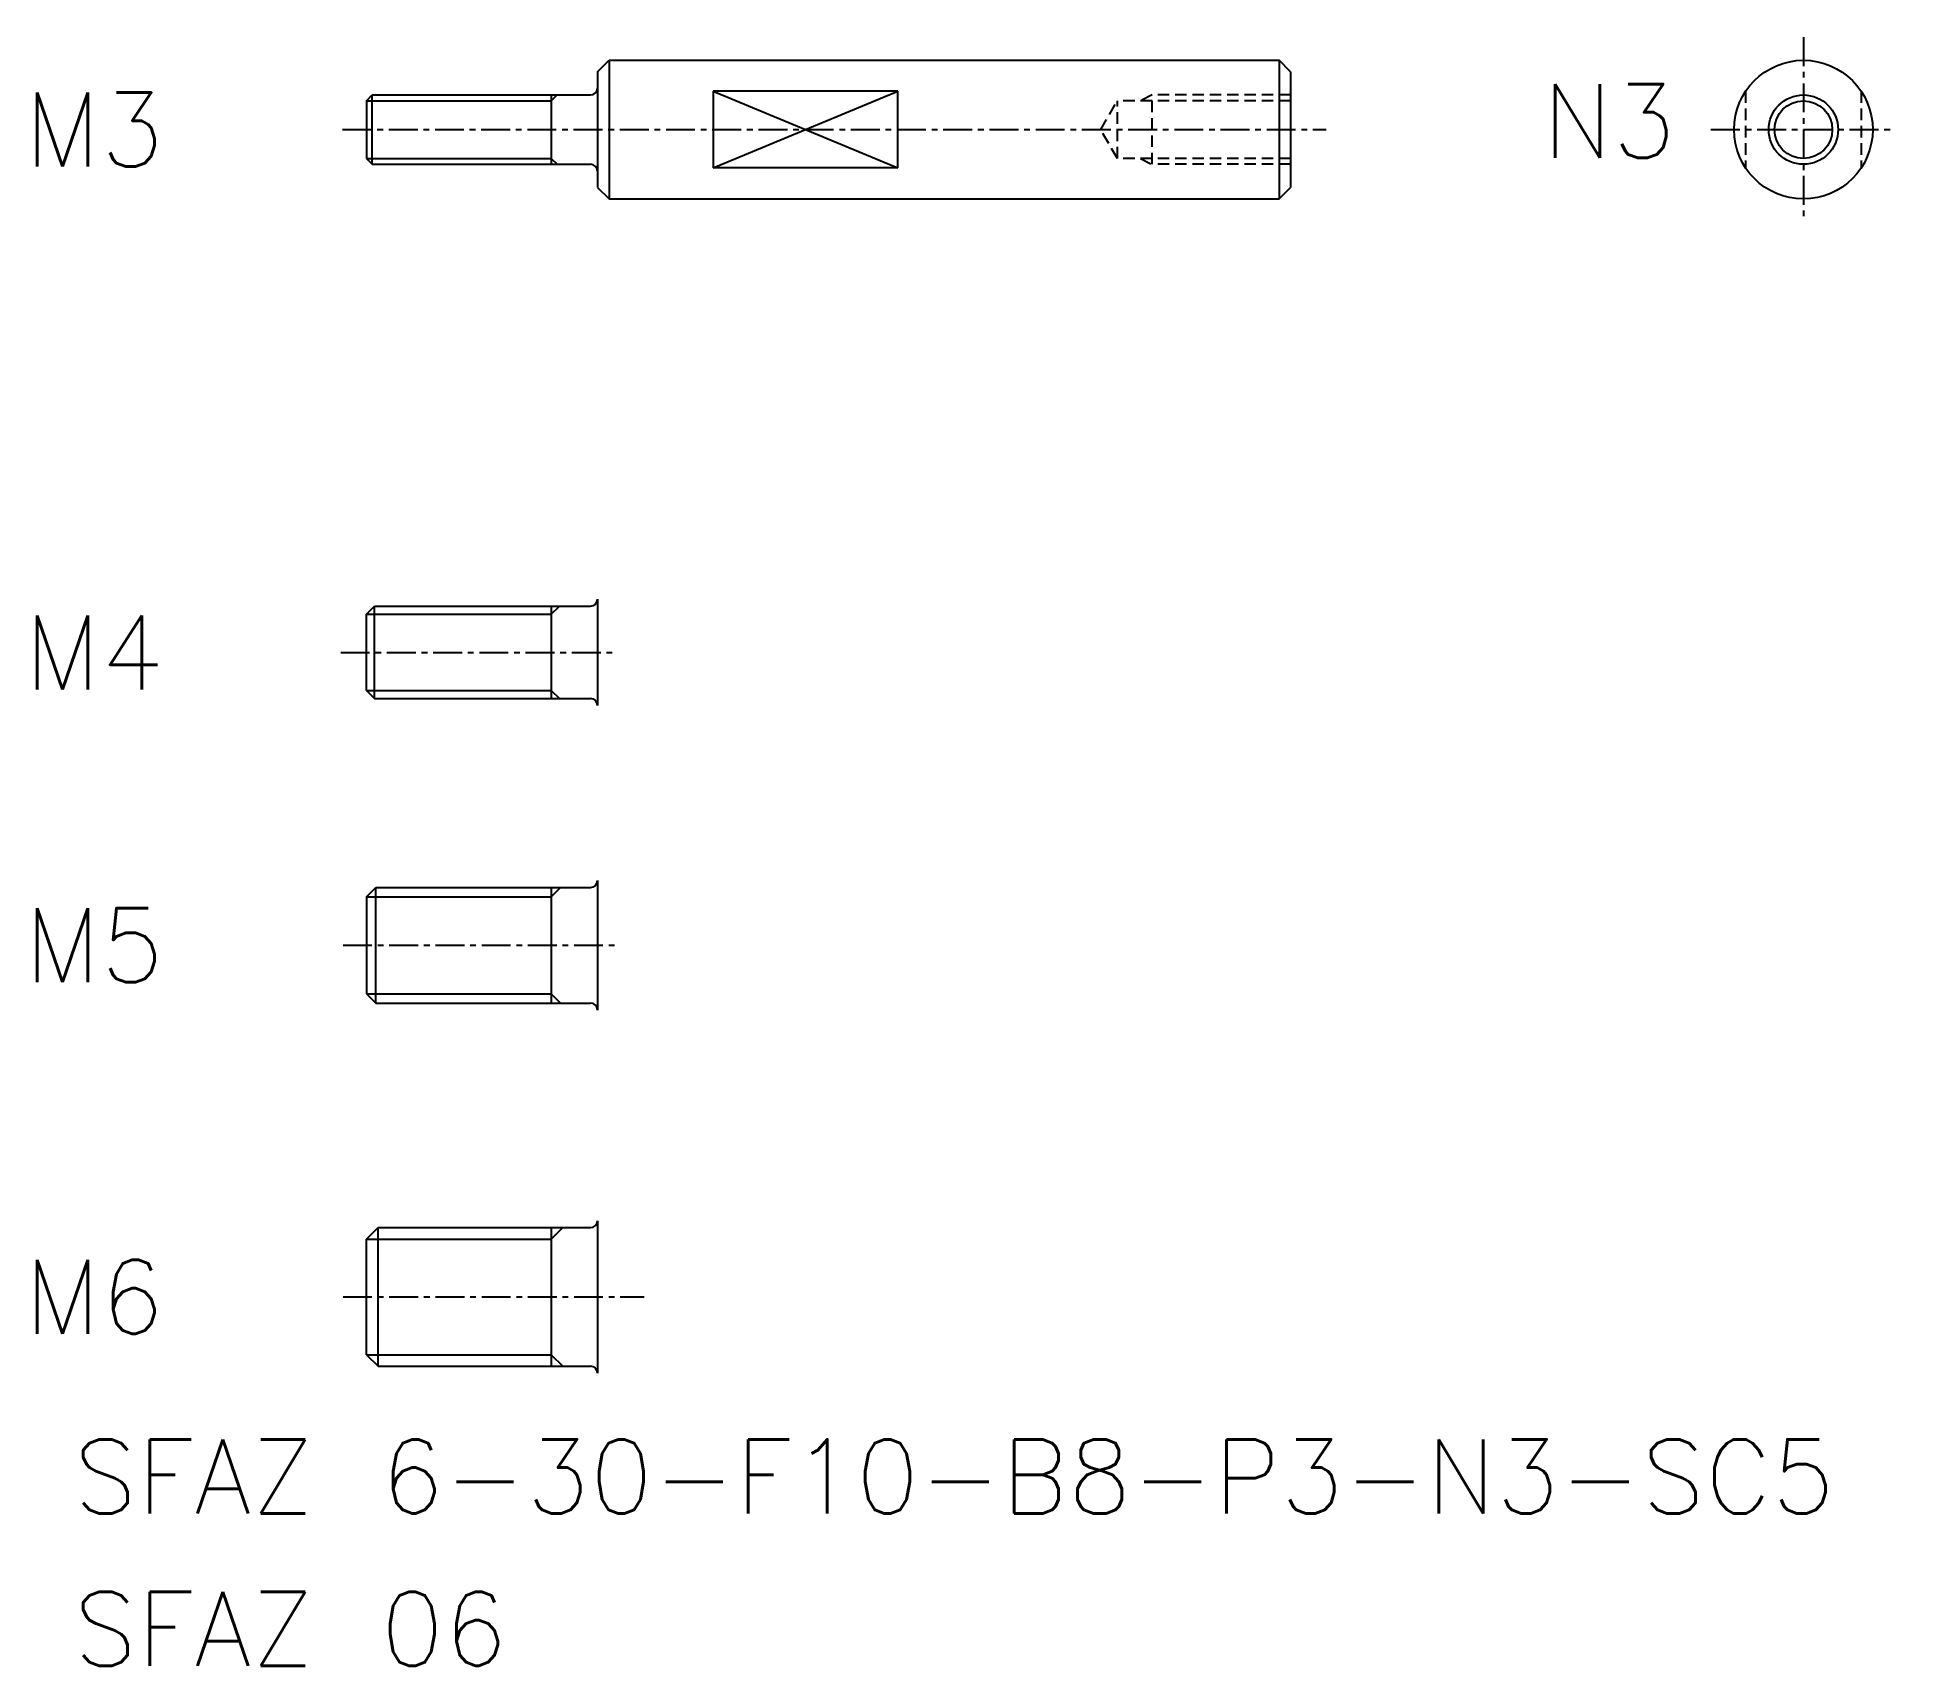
# Model space of a CAD drawing. Extents: x 474.9 to 555.4, y -121.4 to -50.9.
import ezdxf
from ezdxf.enums import TextEntityAlignment as Align

# ---------------------------------------------------------------- set-up
doc = ezdxf.new("R2010")
doc.units = 0
doc.linetypes.add('CENTER', pattern=[2, 1.25, -0.25, 0.25, -0.25])
doc.linetypes.add('DASHED', pattern=[0.75, 0.5, -0.25])
doc.layers.get('0').update_dxf_attribs({"linetype": 'CONTINUOUS'})
doc.layers.add('CENTER', color=1, linetype='CENTER')
doc.styles.get("Standard").update_dxf_attribs({"font": 'txt.shx'})

msp = doc.modelspace()

# ---------------------------------------------------------------- linework, layer by layer
at = {"color": 7, "linetype": 'CONTINUOUS'}
for p, q in [((499.164, -52.446), (499.664, -51.946)), ((499.664, -51.946), (528.664, -51.946)), ((499.664, -51.946), (499.664, -57.946)), ((528.664, -51.946), (528.664, -57.946)), ((529.164, -52.446), (528.664, -51.946)), ((499.164, -52.446), (499.164, -57.446)), ((529.164, -52.446), (529.164, -57.446)), ((489.164, -53.696), (489.415, -53.446)), ((489.164, -53.696), (489.164, -56.195)), ((489.415, -53.446), (498.864, -53.446)), ((489.415, -56.446), (489.415, -53.446)), ((497.164, -53.446), (497.164, -56.446)), ((504.164, -53.287), (504.164, -56.604)), ((512.164, -53.287), (504.164, -53.287)), ((512.164, -56.604), (512.164, -53.287)), ((489.164, -56.195), (489.415, -56.446)), ((489.415, -56.446), (498.864, -56.446)), ((512.164, -56.604), (504.164, -56.604)), ((499.164, -57.446), (499.664, -57.946)), ((528.664, -57.946), (529.164, -57.446)), ((499.664, -57.946), (528.664, -57.946)), ((489.164, -75.916), (489.514, -75.566)), ((489.514, -79.566), (489.514, -75.566)), ((489.514, -75.566), (498.864, -75.566)), ((497.164, -75.566), (497.164, -79.566)), ((499.164, -75.266), (499.164, -79.866)), ((489.164, -79.216), (489.164, -75.916)), ((489.164, -79.216), (489.514, -79.566)), ((489.514, -79.566), (498.864, -79.566)), ((499.164, -87.439), (499.164, -93.039)), ((489.164, -88.139), (489.564, -87.739)), ((489.164, -88.139), (489.164, -92.339)), ((489.564, -87.739), (498.864, -87.739)), ((489.564, -92.739), (489.564, -87.739)), ((497.164, -87.739), (497.164, -92.739)), ((489.164, -92.339), (489.564, -92.739)), ((489.564, -92.739), (498.864, -92.739)), ((499.164, -102.155), (499.164, -108.755)), ((489.164, -102.955), (489.664, -102.455)), ((489.164, -107.955), (489.164, -102.955)), ((489.664, -102.455), (498.864, -102.455)), ((489.664, -108.455), (489.664, -102.455)), ((497.164, -102.455), (497.164, -108.455)), ((489.164, -107.955), (489.664, -108.455)), ((489.664, -108.455), (498.864, -108.455))]:
    msp.add_line(p, q, dxfattribs=at)
at = {"color": 3, "linetype": 'CONTINUOUS'}
for p, q in [((489.164, -53.696), (497.164, -53.696)), ((497.164, -53.696), (497.415, -53.446)), ((504.164, -56.604), (512.164, -53.287)), ((504.164, -53.287), (512.164, -56.604)), ((489.164, -56.195), (497.164, -56.195)), ((497.164, -56.195), (497.415, -56.446)), ((497.164, -75.916), (497.514, -75.566)), ((489.164, -75.916), (497.164, -75.916)), ((489.164, -79.216), (497.164, -79.216)), ((497.164, -79.216), (497.514, -79.566)), ((489.164, -88.139), (497.164, -88.139)), ((497.164, -88.139), (497.564, -87.739)), ((489.164, -92.339), (497.164, -92.339)), ((497.164, -92.339), (497.564, -92.739)), ((489.164, -102.955), (497.164, -102.955)), ((497.164, -102.955), (497.664, -102.455)), ((489.164, -107.955), (497.164, -107.955)), ((497.164, -107.955), (497.664, -108.455))]:
    msp.add_line(p, q, dxfattribs=at)
at = {"color": 3, "linetype": 'DASHED'}
for p, q in [((520.943, -54.946), (521.664, -53.696)), ((529.164, -53.696), (521.664, -53.696)), ((521.664, -56.196), (521.664, -53.696)), ((523.164, -53.446), (522.664, -53.696)), ((529.164, -53.446), (523.164, -53.446)), ((523.164, -56.446), (523.164, -53.446)), ((548.858, -53.287), (548.858, -56.604)), ((553.858, -53.287), (553.858, -56.604)), ((521.664, -56.196), (520.943, -54.946)), ((529.164, -56.196), (521.664, -56.196)), ((522.664, -56.196), (523.164, -56.446)), ((529.164, -56.446), (523.164, -56.446))]:
    msp.add_line(p, q, dxfattribs=at)
for p, q in [((529.164, -53.696), (529.164, -53.696)), ((529.164, -54.946), (529.165, -54.946))]:
    msp.add_line(p, q)
at = {"color": 7, "linetype": 'CONTINUOUS'}
for radius in [3, 1.25]:
    msp.add_circle((551.358, -54.946), radius, dxfattribs=at)
at = {"color": 3, "linetype": 'CONTINUOUS'}
msp.add_circle((551.358, -54.946), 1.5, dxfattribs=at)
at = {"color": 7, "linetype": 'CONTINUOUS'}
for centre, start, end in [((498.864, -53.146), 270, 0), ((498.864, -56.746), 0, 90), ((498.864, -75.266), 270, 0), ((498.864, -79.866), 0, 90), ((498.864, -87.439), 270, 0), ((498.864, -93.039), 0, 90), ((498.864, -102.155), 270, 0), ((498.864, -108.755), 0, 90)]:
    msp.add_arc(centre, 0.3, start, end, dxfattribs=at)
at = {"layer": 'CENTER', "color": 1, "linetype": 'CENTER'}
for p, q in [((551.358, -50.946), (551.358, -58.946)), ((488.131, -54.946), (530.696, -54.946)), ((547.358, -54.946), (555.358, -54.946)), ((488.051, -77.566), (500.032, -77.566)), ((488.151, -90.239), (500.032, -90.239)), ((488.151, -105.455), (501.186, -105.455))]:
    msp.add_line(p, q, dxfattribs=at)

# ---------------------------------------------------------------- texts
at = {"color": 7, "linetype": 'CONTINUOUS'}
for s, p in [('N3', (540.072, -56.173)), ('SFAZ 6-30-F10-B8-P3-N3-SC5', (476.497, -114.822)), ('SFAZ 06', (476.497, -121.415))]:
    msp.add_text(s, height=3.2, dxfattribs=at).set_placement(p)
for s, p in [('M3', (480.397, -54.946)), ('M4', (480.397, -77.566)), ('M5', (480.397, -90.239)), ('M6', (480.397, -105.455))]:
    msp.add_text(s, height=3.2, dxfattribs=at).set_placement(p, align=Align.MIDDLE_RIGHT)

doc.saveas('drawing.dxf')
